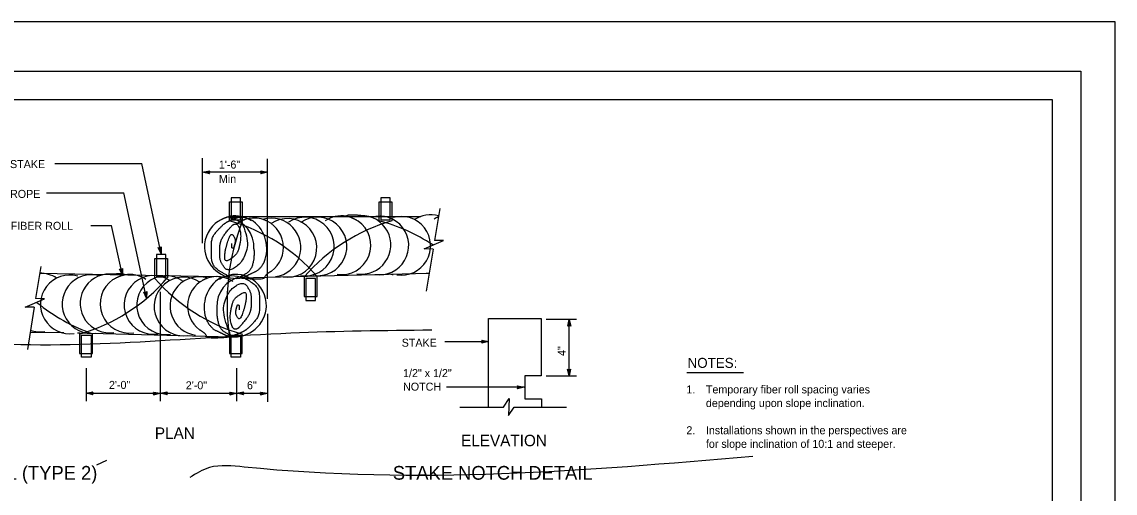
# Model space of a CAD drawing. Extents: x -894 to 866, y -472 to 714.
# Drawn here: x -90 to 866, y 301 to 714 of the extents above; entities that cross this region are included whole.
import ezdxf

# ---------------------------------------------------------------- set-up
doc = ezdxf.new("R2010")
doc.units = 0
for name, color, linetype in [('border_PLOTTING-ELEMENTS', 7, 'Continuous'), ('border_rw_22x34_Cut_Lines', 7, 'Continuous'), ('border_SHEET', 7, 'Continuous'), ('temp_CONSTRUCTION', 7, 'Continuous'), ('temp_CONSTRUCTION-anno', 7, 'Continuous')]:
    doc.layers.add(name, color=color, linetype=linetype)

msp = doc.modelspace()

# ---------------------------------------------------------------- linework, layer by layer
at = {"layer": 'border_PLOTTING-ELEMENTS'}
for points in [[(-894.04, -472.44), (865.96, -472.44), (865.96, 713.56), (-894.04, 713.56)], [(-864.04, 670.56), (835.96, 670.56), (835.96, -429.44), (-864.04, -429.44)]]:
    msp.add_lwpolyline(points, close=True, dxfattribs=at)
at = {"layer": 'border_rw_22x34_Cut_Lines'}
msp.add_lwpolyline([(-864.04, 670.56), (835.96, 670.56), (835.96, -429.44), (-864.04, -429.44)], close=True, dxfattribs=at)
at = {"layer": 'border_SHEET'}
for p, q in [((-814.04, 645.56), (810.96, 645.56)), ((810.96, 645.56), (810.96, -404.44))]:
    msp.add_line(p, q, dxfattribs=at)
at = {"layer": 'temp_CONSTRUCTION'}
for p, q in [((91.82, 543.46), (258.66, 543.46)), ((-74.9, 493.72), (79.47, 490.71)), ((265.91, 493.56), (100.35, 489.35)), ((-83.18, 442.2), (-53.76, 441.75)), ((-41.67, 441.57), (92.47, 438.15)), ((349.68, 404.07), (349.68, 383.74)), ((363.86, 404.07), (349.68, 404.07)), ((349.68, 383.74), (364.16, 383.74)), ((292.68, 376.53), (330.86, 376.53)), ((340.24, 376.53), (385.89, 376.53)), ((-16.53, 329.96), (-25.13, 325.67))]:
    msp.add_line(p, q, dxfattribs=at)
for points in [[(91.2, 539.5), (91.2, 556.27), (102.37, 556.27), (102.36, 539.18)], [(222.07, 539.58), (222.08, 556.27), (233.26, 556.27), (233.27, 539.46)], [(25.81, 489.21), (25.8, 506.62), (36.97, 506.62), (36.97, 489.74)], [(156.59, 490.6), (156.6, 473.22), (167.78, 473.22), (167.81, 490.92)], [(317.87, 454.01), (363.77, 454.01), (363.86, 404.07)], [(317.87, 376.52), (317.87, 454.01)], [(-39.94, 440.42), (-39.94, 423.56), (-28.76, 423.56), (-28.76, 440.42)], [(91.2, 438.14), (91.2, 423.56), (102.37, 423.56), (102.37, 440.19)], [(330.86, 376.53), (335.86, 384.22), (335.28, 369.36), (340.24, 376.53)], [(364.16, 383.74), (364.16, 376.52)]]:
    msp.add_lwpolyline(points, dxfattribs=at)
for points in [[(92.64, 540.27), (100.93, 540.27), (100.93, 559.68), (92.64, 559.68)], [(223.52, 540.27), (231.81, 540.27), (231.81, 559.68), (223.52, 559.68)], [(27.24, 490.61), (35.53, 490.61), (35.53, 510.03), (27.24, 510.03)], [(166.34, 489.22), (158.05, 489.22), (158.05, 469.81), (166.34, 469.81)], [(-38.24, 439.57), (-29.95, 439.57), (-29.95, 420.15), (-38.24, 420.15)], [(92.64, 439.57), (100.93, 439.57), (100.93, 420.15), (92.64, 420.15)]]:
    msp.add_lwpolyline(points, close=True, dxfattribs=at)
for centre, radius, start, end in [((96.66, 516.49), 27.39, 123.42272, 181.27776), ((288.13, 467.48), 199.11, 158.8844, 188.47205), ((47.26, 385.61), 160.05, 41.12285, 74.06295), ((86.66, 516.5), 25.96, 356.66238, 79.27222), ((96.04, 518.15), 25.67, 56.13361, 99.44898), ((99.65, 516.88), 25.67, 60.6035, 107.3845), ((112.7, 516.24), 25.67, 88.54738, 123.86639), ((112.83, 516.27), 25.67, 60.6035, 123.86639), ((93.18, 515.05), 30.63, 337.82066, 52.082), ((112.7, 516.24), 25.67, 306.01605, 71.2831), ((127.97, 516.14), 25.67, 277.91903, 105.64612), ((141.89, 515.82), 25.67, 261.36699, 123.86639), ((157.15, 516.99), 25.67, 261.36699, 123.86639), ((168.15, 517.14), 25.67, 261.36699, 123.86639), ((277.43, 385.65), 160.05, 105.98967, 139.02468), ((189.14, 518.15), 25.67, 80.55102, 123.86639), ((189.14, 518.15), 25.67, 261.36699, 55.69369), ((206.58, 518.52), 25.67, 261.36699, 90.99576), ((222.31, 517.94), 25.67, 261.36699, 105.64612), ((181.82, 387.31), 157.51, 56.40348, 75.23247), ((241.37, 517.66), 25.67, 261.36699, 105.64612), ((267.15, 519.25), 25.67, 74.47948, 123.86639), ((284.64, 519.65), 25.67, 114.86868, 123.86639), ((97.54, 517.52), 28.31, 183.33409, 275.69309), ((-74.33, 468.06), 25.67, 56.13361, 91.28378), ((-48.55, 466.47), 25.67, 74.35388, 278.63301), ((-29.49, 466.74), 25.67, 74.35388, 278.63301), ((-84.47, 594.14), 160.05, 286.15528, 319.33077), ((-13.76, 467.33), 25.67, 89.00424, 278.63301), ((3.68, 466.95), 25.67, 124.30631, 278.63301), ((24.67, 465.94), 25.67, 56.13361, 278.63301), ((3.68, 466.95), 25.67, 56.13361, 99.44898), ((35.67, 465.8), 25.67, 56.13361, 278.63301), ((50.93, 464.63), 25.67, 56.13361, 278.63301), ((146.67, 594.14), 160.05, 220.96372, 253.95505), ((64.85, 464.94), 25.67, 74.35388, 262.08097), ((80.12, 465.05), 25.67, 108.7169, 233.98395), ((79.99, 465.08), 25.67, 56.13361, 119.3965), ((99.64, 463.86), 30.63, 127.918, 202.17934), ((80.12, 465.05), 25.67, 56.13361, 91.45262), ((106.16, 465.31), 25.96, 100.72778, 183.33762), ((93.17, 465.69), 25.67, 72.6155, 119.3965), ((96.78, 466.95), 25.67, 80.55102, 123.86639), ((96.16, 465.29), 27.39, 358.72224, 56.57728), ((236.27, 518.23), 25.67, 261.36699, 265.61511), ((267.15, 519.25), 25.67, 261.36699, 267.24945), ((24.56, 591.69), 160.05, 230.50919, 250.63477), ((95.28, 466.33), 28.31, 264.30691, 356.66591), ((-74.33, 468.06), 25.67, 250.44469, 278.63301), ((-43.45, 467.04), 25.67, 274.38489, 278.63301)]:
    msp.add_arc(centre, radius, start, end, dxfattribs=at)
for points in [[(91.49, 490.68), (82.42, 495.05), (75.47, 501.88), (75.47, 514.26), (75.47, 524.37), (80.15, 530.69), (85.83, 536.38), (88.48, 538.28), (92.4, 540.17), (95.43, 541.44), (99.72, 542.83), (100.35, 543.33), (108.43, 520.46), (103, 504.4), (93.78, 496.69), (87.98, 496.69), (85.45, 500.49), (82.67, 505.41), (82.67, 513.76), (82.67, 518.18), (84.57, 525.01), (93.28, 535.37), (95.05, 536.76), (98.58, 536.76), (101.49, 527.53), (99.85, 516.66), (97.45, 509.59), (86.97, 502.76), (86.97, 510.85), (88.61, 518.31), (92.52, 529.43), (96.18, 524.25), (96.18, 520.46), (94.67, 515.53), (94.67, 515.53), (93.15, 515.53), (93.15, 518.43), (93.15, 519.7), (93.15, 519.7)], [(81.57, 539.35), (85.01, 541.25), (88.8, 542.84), (88.8, 542.84), (91.82, 543.46)], [(206.13, 544.18), (201.32, 544.45), (197.05, 544.68), (193.3, 544.06), (193.36, 543.46)], [(203.61, 539.35), (200.17, 541.25), (196.38, 542.84), (196.38, 542.84), (193.36, 543.46)], [(112.57, 514.99), (113.11, 506.54), (109.44, 495.29), (101.61, 491.24), (100.35, 489.35)], [(121.54, 503.49), (117.78, 496.68), (109.7, 493.14), (104.65, 490.36), (100.35, 489.35)], [(-13.31, 492.99), (-8.5, 493.25), (-4.23, 493.49), (-0.48, 492.86), (-0.53, 492.27)], [(-10.79, 488.15), (-7.35, 490.06), (-3.56, 491.64), (-3.56, 491.64), (-0.53, 492.27)], [(101.33, 490.81), (110.4, 486.44), (117.35, 479.61), (117.35, 467.23), (117.35, 457.11), (112.67, 450.79), (106.99, 445.11), (104.34, 443.21), (100.43, 441.31), (97.39, 440.05), (93.1, 438.66), (92.47, 438.15), (84.39, 461.03), (89.82, 477.08), (99.04, 484.8), (104.85, 484.8), (107.37, 481), (110.15, 476.07), (110.15, 467.73), (110.15, 463.31), (108.25, 456.48), (99.54, 446.12), (97.77, 444.73), (94.24, 444.73), (91.33, 453.95), (92.97, 464.82), (95.37, 471.9), (105.86, 478.73), (105.86, 470.64), (104.21, 463.18), (100.3, 452.06), (96.64, 457.24), (96.64, 461.03), (98.15, 465.96), (98.15, 465.96), (99.67, 465.96), (99.67, 463.05), (99.67, 461.79), (99.67, 461.79)], [(127.79, 495.49), (122.33, 492.38), (121.32, 487.33), (100.35, 489.35)], [(111.25, 488.15), (107.81, 490.06), (104.02, 491.64), (104.02, 491.64), (101, 492.27)], [(80.25, 463.8), (79.71, 455.34), (83.38, 444.1), (91.21, 440.05), (92.47, 438.15)], [(71.28, 452.29), (75.04, 445.49), (83.12, 441.95), (88.18, 439.17), (92.47, 438.15)], [(65.03, 444.29), (70.49, 441.19), (71.51, 436.13), (92.47, 438.15)]]:
    msp.add_open_spline(points, degree=2, dxfattribs=at)
for points in [[(-222.47, 490.05), (-227.34, 470.08), (-219.76, 443.63), (-208.41, 430.67), (-191.1, 432.29), (-134.31, 433.37), (144.76, 441.47), (268.07, 444.17)], [(549.11, 333.34), (104, 324.17), (73.71, 323.63), (56.41, 314.99)]]:
    msp.add_spline(points, degree=3, dxfattribs=at)
at = {"layer": 'temp_CONSTRUCTION-anno'}
for p, q in [((67.69, 519.95), (67.69, 594.37)), ((124.51, 471.18), (124.51, 593.86)), ((-61.74, 589.61), (14.39, 589.61)), ((31.45, 510.67), (14.39, 589.61)), ((67.69, 582.11), (73.6, 583.39)), ((73.59, 580.77), (67.69, 582.11)), ((67.69, 582.11), (67.69, 582.11)), ((123.91, 582.11), (68.81, 582.11)), ((73.38, 581.12), (69.05, 582.1)), ((69.06, 582.11), (73.37, 583.04)), ((70.41, 582.1), (73.19, 582.7)), ((73.15, 581.47), (70.41, 582.1)), ((71.77, 582.09), (72.96, 582.35)), ((72.98, 581.81), (71.77, 582.09)), ((73.6, 583.39), (72.81, 582.09)), ((72.81, 582.09), (73.59, 580.77)), ((73.59, 580.77), (73.59, 580.77)), ((73.6, 583.39), (73.6, 583.39)), ((119.39, 581.96), (118.56, 583.26)), ((118.56, 583.26), (118.56, 583.26)), ((118.56, 583.26), (124.51, 582.11)), ((124.51, 582.11), (118.64, 580.63)), ((118.64, 580.63), (119.39, 581.96)), ((118.64, 580.63), (118.64, 580.63)), ((118.79, 582.91), (123.15, 582.07)), ((123.14, 582.07), (118.86, 580.99)), ((119.03, 582.57), (121.79, 582.03)), ((121.79, 582.03), (119.03, 581.34)), ((119.21, 582.23), (120.43, 582)), ((120.43, 582), (119.25, 581.7)), ((124.51, 582.11), (124.51, 582.11)), ((-68.77, 563.94), (-1.24, 563.94)), ((18.68, 471.77), (-1.24, 563.94)), ((275.05, 550.45), (270.55, 522.46)), ((-30.12, 535.34), (-11.91, 535.34)), ((-2.51, 491.86), (-11.91, 535.34)), ((30.37, 515.67), (31.5, 516.72)), ((31.5, 516.72), (31.45, 510.67)), ((31.5, 516.72), (31.5, 516.72)), ((31.45, 510.67), (28.93, 516.17)), ((28.93, 516.17), (28.93, 516.17)), ((28.93, 516.17), (30.37, 515.67)), ((31.16, 512.01), (29.32, 516.02)), ((30.88, 513.33), (29.69, 515.92)), ((30.6, 514.66), (30.09, 515.77)), ((30.6, 515.9), (30.6, 514.66)), ((30.9, 516.14), (30.88, 513.33)), ((31.2, 516.44), (31.17, 512)), ((31.45, 510.67), (31.45, 510.67)), ((269.3, 514.68), (263.38, 477.88)), ((-73.95, 499.64), (-78.45, 471.65)), ((-2.51, 491.86), (-5.03, 497.35)), ((-5.03, 497.35), (-5.03, 497.35)), ((-5.03, 497.35), (-3.59, 496.86)), ((-3.59, 496.86), (-2.46, 497.91)), ((-2.76, 497.62), (-2.79, 493.18)), ((-2.46, 497.91), (-2.51, 491.86)), ((-2.46, 497.91), (-2.46, 497.91)), ((-2.8, 493.19), (-4.64, 497.2)), ((-3.08, 494.51), (-4.27, 497.1)), ((-3.37, 495.84), (-3.87, 496.95)), ((-3.36, 497.08), (-3.37, 495.84)), ((-3.06, 497.32), (-3.08, 494.51)), ((-2.51, 491.86), (-2.51, 491.86)), ((18.68, 471.77), (16.16, 477.26)), ((16.16, 477.26), (16.16, 477.26)), ((16.16, 477.26), (17.6, 476.77)), ((18.39, 473.1), (16.55, 477.11)), ((18.11, 474.43), (16.92, 477.01)), ((17.82, 475.75), (17.32, 476.86)), ((17.6, 476.77), (18.73, 477.82)), ((17.83, 476.99), (17.82, 475.75)), ((18.13, 477.24), (18.11, 474.43)), ((18.43, 477.54), (18.39, 473.09)), ((18.73, 477.82), (18.68, 471.77)), ((18.68, 471.77), (18.68, 471.77)), ((18.73, 477.82), (18.73, 477.82)), ((30.62, 477.54), (30.62, 381.85)), ((-79.7, 463.87), (-85.62, 427.07)), ((124.45, 458.2), (124.45, 381.34)), ((368.35, 453.5), (394.75, 453.5)), ((387.17, 447.32), (388.31, 453.26)), ((387.51, 447.54), (388.35, 451.9)), ((387.86, 447.78), (388.39, 450.54)), ((388.31, 403.84), (388.31, 453.26)), ((388.31, 453.26), (388.31, 453.26)), ((388.31, 453.26), (389.79, 447.39)), ((388.36, 451.89), (389.43, 447.62)), ((388.39, 450.54), (389.09, 447.78)), ((388.46, 448.14), (387.17, 447.32)), ((387.17, 447.32), (387.17, 447.32)), ((388.19, 447.96), (388.43, 449.18)), ((388.43, 449.18), (388.73, 448)), ((389.79, 447.39), (388.46, 448.14)), ((389.79, 447.39), (389.79, 447.39)), ((279.58, 433.88), (317.87, 433.88)), ((312.75, 433.73), (311.93, 435.03)), ((311.93, 435.03), (311.93, 435.03)), ((311.93, 435.03), (317.87, 433.88)), ((317.87, 433.88), (312, 432.4)), ((312, 432.4), (312.75, 433.73)), ((312, 432.4), (312, 432.4)), ((312.15, 434.68), (316.51, 433.84)), ((316.5, 433.83), (312.22, 432.76)), ((312.39, 434.33), (315.15, 433.8)), ((315.15, 433.8), (312.39, 433.1)), ((312.57, 434), (313.79, 433.76)), ((313.79, 433.76), (312.61, 433.46)), ((317.87, 433.88), (317.87, 433.88)), ((-34.34, 410.55), (-34.34, 381.85)), ((97.38, 410.55), (97.38, 381.85)), ((368.35, 403.84), (394.75, 403.84)), ((388.31, 403.84), (386.83, 409.7)), ((386.83, 409.7), (386.83, 409.7)), ((386.83, 409.7), (388.17, 408.95)), ((388.27, 405.21), (387.19, 409.48)), ((388.24, 406.56), (387.54, 409.32)), ((388.2, 407.91), (387.9, 409.1)), ((388.17, 408.95), (389.46, 409.78)), ((388.43, 409.13), (388.2, 407.91)), ((388.77, 409.31), (388.24, 406.56)), ((389.12, 409.56), (388.28, 405.19)), ((389.46, 409.78), (388.31, 403.84)), ((388.31, 403.84), (388.31, 403.84)), ((389.46, 409.78), (389.46, 409.78)), ((491.25, 406.82), (540.84, 406.82)), ((348.96, 394.14), (281.13, 394.14)), ((343.85, 394), (343.02, 395.29)), ((343.02, 395.29), (343.02, 395.29)), ((343.02, 395.29), (348.96, 394.14)), ((348.96, 394.14), (343.1, 392.66)), ((343.1, 392.66), (343.85, 394)), ((343.1, 392.66), (343.1, 392.66)), ((343.24, 394.95), (347.6, 394.11)), ((347.59, 394.1), (343.32, 393.02)), ((343.48, 394.6), (346.24, 394.07)), ((346.24, 394.07), (343.48, 393.37)), ((343.67, 394.26), (344.89, 394.03)), ((344.89, 394.03), (343.7, 393.73)), ((348.96, 394.14), (348.96, 394.14)), ((-34.34, 388.65), (-28.43, 389.94)), ((-34.34, 388.65), (30.62, 388.65)), ((-28.44, 387.31), (-34.34, 388.65)), ((-34.34, 388.65), (-34.34, 388.65)), ((-28.65, 387.66), (-32.98, 388.65)), ((-32.97, 388.65), (-28.66, 389.58)), ((-31.62, 388.64), (-28.84, 389.24)), ((-28.88, 388.01), (-31.62, 388.64)), ((-30.26, 388.63), (-29.07, 388.89)), ((-29.05, 388.36), (-30.26, 388.63)), ((-28.43, 389.94), (-29.22, 388.63)), ((-29.22, 388.63), (-28.44, 387.31)), ((-28.44, 387.31), (-28.44, 387.31)), ((-28.43, 389.94), (-28.43, 389.94)), ((25.51, 388.5), (24.68, 389.8)), ((24.68, 389.8), (24.68, 389.8)), ((24.68, 389.8), (30.62, 388.65)), ((30.62, 388.65), (24.76, 387.17)), ((24.76, 387.17), (25.51, 388.5)), ((24.76, 387.17), (24.76, 387.17)), ((24.9, 389.45), (29.27, 388.61)), ((29.25, 388.61), (24.98, 387.53)), ((27.9, 388.57), (25.14, 387.88)), ((25.15, 389.11), (27.9, 388.57)), ((25.33, 388.77), (26.55, 388.54)), ((26.55, 388.54), (25.36, 388.24)), ((30.62, 388.65), (36.53, 389.94)), ((30.62, 388.65), (97.38, 388.65)), ((36.52, 387.31), (30.62, 388.65)), ((30.62, 388.65), (30.62, 388.65)), ((30.62, 388.65), (30.62, 388.65)), ((36.31, 387.66), (31.98, 388.65)), ((31.99, 388.65), (36.3, 389.58)), ((33.34, 388.64), (36.13, 389.24)), ((36.08, 388.01), (33.34, 388.64)), ((34.7, 388.63), (35.89, 388.89)), ((35.91, 388.36), (34.7, 388.63)), ((36.53, 389.94), (35.74, 388.63)), ((35.74, 388.63), (36.52, 387.31)), ((36.52, 387.31), (36.52, 387.31)), ((36.53, 389.94), (36.53, 389.94)), ((92.26, 388.5), (91.43, 389.8)), ((91.43, 389.8), (91.43, 389.8)), ((91.43, 389.8), (97.38, 388.65)), ((97.38, 388.65), (91.51, 387.17)), ((91.51, 387.17), (92.26, 388.5)), ((91.51, 387.17), (91.51, 387.17)), ((91.66, 389.45), (96.02, 388.61)), ((96.01, 388.61), (91.73, 387.53)), ((91.9, 389.11), (94.66, 388.57)), ((94.66, 388.57), (91.9, 387.88)), ((92.08, 388.77), (93.3, 388.54)), ((93.3, 388.54), (92.12, 388.24)), ((97.38, 388.65), (97.38, 388.65)), ((97.48, 388.65), (103.39, 389.94)), ((97.48, 388.65), (124.17, 388.65)), ((103.38, 387.31), (97.48, 388.65)), ((97.48, 388.65), (97.48, 388.65)), ((103.16, 387.66), (98.83, 388.65)), ((98.84, 388.65), (103.15, 389.58)), ((100.19, 388.64), (102.98, 389.24)), ((102.94, 388.01), (100.19, 388.64)), ((101.55, 388.63), (102.75, 388.89)), ((102.76, 388.36), (101.55, 388.63)), ((103.39, 389.94), (102.59, 388.63)), ((102.59, 388.63), (103.38, 387.31)), ((103.38, 387.31), (103.38, 387.31)), ((103.39, 389.94), (103.39, 389.94)), ((119.18, 388.5), (118.36, 389.8)), ((118.36, 389.8), (118.36, 389.8)), ((118.36, 389.8), (124.3, 388.65)), ((124.3, 388.65), (118.43, 387.17)), ((118.43, 387.17), (119.18, 388.5)), ((118.43, 387.17), (118.43, 387.17)), ((118.58, 389.45), (122.94, 388.61)), ((122.93, 388.61), (118.65, 387.53)), ((118.82, 389.11), (121.58, 388.57)), ((121.58, 388.57), (118.82, 387.88)), ((119, 388.77), (120.22, 388.54)), ((120.22, 388.54), (119.04, 388.24)), ((124.3, 388.65), (124.3, 388.65))]:
    msp.add_line(p, q, dxfattribs=at)
for points in [[(269.3, 514.68), (261.37, 514.95), (278.49, 522.18), (270.55, 522.46)], [(-79.7, 463.87), (-87.64, 464.14), (-70.51, 471.37), (-78.45, 471.65)]]:
    msp.add_lwpolyline(points, dxfattribs=at)

# ---------------------------------------------------------------- texts
for s, height, p in [('STAKE', 7, (-100.81, 585.65)), ('1\'-6"', 7, (81.88, 585.23)), (' Min', 7, (79.33, 572.71)), ('ROPE', 7, (-100.79, 559.57)), ('FIBER ROLL', 7, (-100.22, 531.68)), ('STAKE', 7, (241.85, 429.41)), ('NOTES:', 8.75, (491.93, 410.9)), ('1/2" x 1/2"', 7, (243.03, 402.86)), ('2\'-0"', 7, (-14.26, 392.5)), ('2\'-0"', 7, (52.93, 392.15)), ('6"', 7, (106.48, 392.2)), ('NOTCH', 7, (243.03, 390.96)), ('1.', 7, (490.88, 388.55)), ('Temporary fiber roll spacing varies', 7, (507.95, 388.55)), ('depending upon slope inclination.', 7, (507.95, 376.65)), ('PLAN', 10, (25.92, 348.83)), ('2.', 7, (490.88, 352.85)), ('Installations shown in the perspectives are', 7, (507.95, 352.85)), ('ELEVATION', 10, (293.79, 342.38)), ('for slope inclination of 10:1 and steeper.', 7, (507.95, 340.95)), ('TEMPORARY FIBER ROLL (TYPE 2)', 12, (-294.59, 313.09)), ('STAKE NOTCH DETAIL', 12, (234.07, 313.09))]:
    msp.add_text(s, height=height, dxfattribs=at).set_placement(p)
msp.add_text('4"', height=7, rotation=90, dxfattribs=at).set_placement((385.28, 421.32))

doc.saveas('drawing.dxf')
